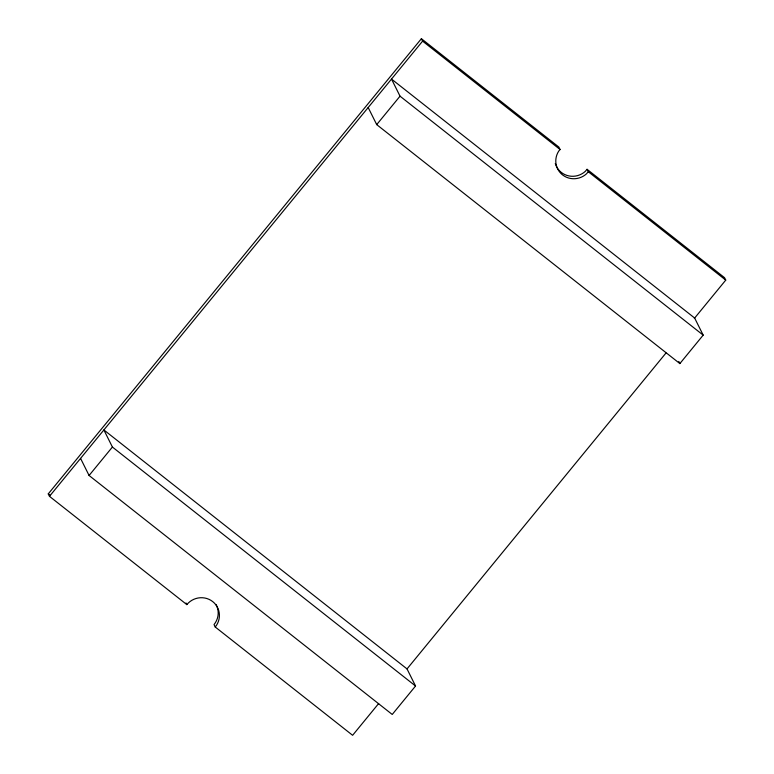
<?xml version="1.0" encoding="UTF-8"?>
<svg xmlns="http://www.w3.org/2000/svg" width="774" height="774" viewBox="0 0 774 774"><rect width="100%" height="100%" fill="white"/><g stroke="black" fill="none" stroke-linecap="round" stroke-linejoin="round"><path stroke-width="1.16" d="M378.67 703.518L352.615 735.3L215.249 627.017A18.47 18.015 -26.5 0 0 212.705 601.591A18.47 18.015 -26.5 0 0 186.834 604.61L49.468 496.327L48.249 493.889L421.385 38.7L558.867 147.079L560.086 149.517L558.722 151.124A18.47 18.015 -26.5 0 0 586.528 173.792L588.269 171.731L587.05 169.293L585.308 171.354A18.47 18.015 -26.5 0 1 555.287 163.507M49.468 496.327L422.604 41.138L421.385 38.7M89.078 475.488L112.404 447.043L103.88 429.947L407.027 668.92L415.551 686.006L392.234 714.46L89.078 475.488L80.564 458.401M376.706 124.614L400.032 96.17L391.509 79.074L694.655 318.046L703.179 335.132L679.862 363.587L376.706 124.614L368.182 107.528M407.018 668.939L665.988 353.012M694.336 318.433L725.751 280.111L724.532 277.673L587.05 169.293M422.604 41.138L560.086 149.517M588.269 171.731L725.751 280.111M400.032 96.17L703.179 335.132M112.404 447.043L415.551 686.006M48.249 493.889L50.146 495.379M678.798 361.448L679.862 363.587M215.249 627.017L214.03 624.579A18.47 18.015 -26.5 0 0 216.033 604.523M186.021 602.985L186.834 604.61"/></g></svg>
